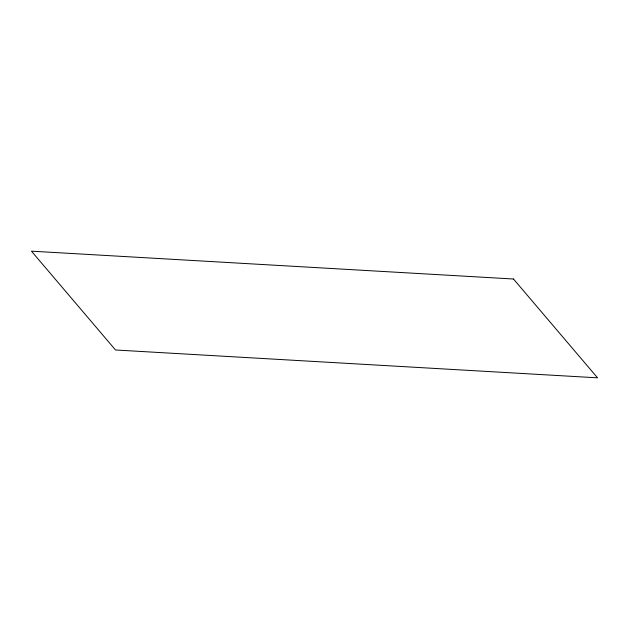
<?xml version="1.0" encoding="UTF-8"?>
<svg xmlns="http://www.w3.org/2000/svg" width="629" height="629" viewBox="0 0 629 629"><rect width="100%" height="100%" fill="white"/><g stroke="black" fill="none" stroke-linecap="round" stroke-linejoin="round"><path stroke-width="0.94" d="M513.484 279.009L31.45 251.168L115.516 349.991L597.55 377.832L513.484 279.009"/></g></svg>
